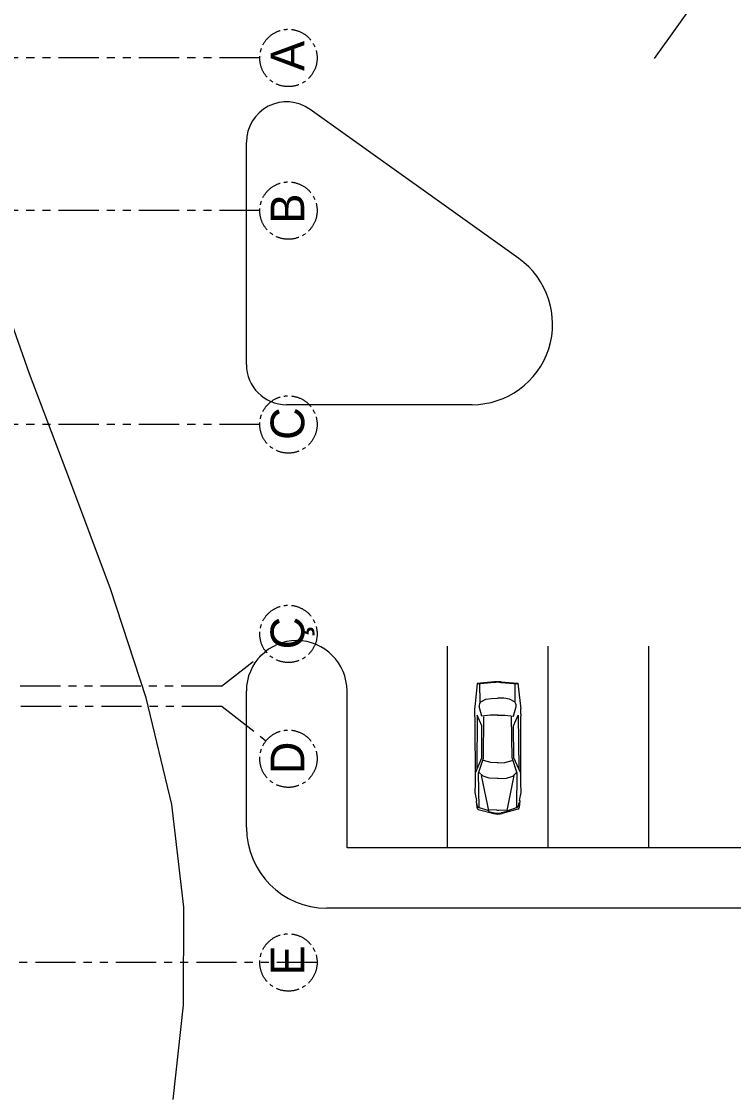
# Model space of a CAD drawing. Header units: millimetres. Extents: x -5316 to 10114, y -10026 to 11025.
# Drawn here: x 5927 to 7696, y 1816 to 4483 of the extents above; entities that cross this region are included whole.
import ezdxf

# ---------------------------------------------------------------- set-up
doc = ezdxf.new("R2010")
doc.units = ezdxf.units.MM
doc.linetypes.add('CENTER2', pattern=[28.575, 19.05, -3.175, 3.175, -3.175])
doc.linetypes.add('PHANTOM', pattern=[2.5, 1.25, -0.25, 0.25, -0.25, 0.25, -0.25])
doc.layers.get('0').update_dxf_attribs({"lineweight": 0})
for name, color, linetype, lineweight in [('1m', 12, 'Continuous', 0), ('AKS', 31, 'CENTER2', 5), ('YOLLAR', 6, 'Continuous', 5)]:
    doc.layers.add(name, color=color, linetype=linetype, lineweight=lineweight)
doc.styles.get("Standard").update_dxf_attribs({"font": 'arial.ttf'})

msp = doc.modelspace()

# ---------------------------------------------------------------- linework, layer by layer
at = {"lineweight": 9}
for p, q in [((7059.5, 2839.2), (7054.6, 2788.9)), ((7059.5, 2839.2), (7054.6, 2788.9)), ((7101.6, 2843), (7059.5, 2839.2)), ((7101.6, 2843), (7059.5, 2839.2)), ((7101.6, 2841.5), (7059.6, 2837.7)), ((7101.6, 2841.5), (7059.6, 2837.7)), ((7066.6, 2792.5), (7066.3, 2838.1)), ((7066.6, 2792.5), (7066.3, 2838.1)), ((7118.5, 2843), (7160.6, 2839.5)), ((7118.5, 2843), (7160.6, 2839.5)), ((7118.5, 2841.5), (7160.6, 2838)), ((7118.5, 2841.5), (7160.6, 2838)), ((7153.8, 2792.8), (7153.8, 2838.3)), ((7153.8, 2792.8), (7153.8, 2838.3)), ((7160.6, 2839.5), (7165.8, 2789.3)), ((7160.6, 2839.5), (7165.8, 2789.3)), ((7080.8, 2799.7), (7094.7, 2802.1)), ((7080.8, 2799.7), (7094.7, 2802.1)), ((7094.7, 2802.1), (7109.7, 2802.7)), ((7094.7, 2802.1), (7109.7, 2802.7)), ((7125.6, 2802.2), (7110.6, 2802.7)), ((7125.6, 2802.2), (7110.6, 2802.7)), ((7139.5, 2799.8), (7125.6, 2802.2)), ((7139.5, 2799.8), (7125.6, 2802.2)), ((7054.6, 2788.9), (7052.9, 2776.3)), ((7054.6, 2788.9), (7052.9, 2776.3)), ((7071.2, 2757.7), (7064.4, 2781.8)), ((7071.2, 2757.7), (7064.4, 2781.8)), ((7065.7, 2789.9), (7067.9, 2793.2)), ((7065.7, 2789.9), (7067.9, 2793.2)), ((7066.6, 2792.5), (7080.8, 2799.7)), ((7066.6, 2792.5), (7080.8, 2799.7)), ((7153.8, 2792.8), (7139.5, 2799.8)), ((7153.8, 2792.8), (7139.5, 2799.8)), ((7149.4, 2757.9), (7156, 2782)), ((7149.4, 2757.9), (7156, 2782)), ((7154.7, 2790.1), (7152.5, 2793.4)), ((7154.7, 2790.1), (7152.5, 2793.4)), ((7165.8, 2789.3), (7167.6, 2776.6)), ((7165.8, 2789.3), (7167.6, 2776.6)), ((7052.6, 2762.2), (7053.7, 2751.6)), ((7052.6, 2762.2), (7053.7, 2751.6)), ((7053.7, 2751.6), (7054.6, 2591.9)), ((7053.7, 2751.6), (7054.6, 2591.9)), ((7059.4, 2760.4), (7058.6, 2626.4)), ((7059.4, 2760.4), (7058.6, 2626.4)), ((7071.1, 2733.6), (7059.4, 2760.4)), ((7071.1, 2733.6), (7059.4, 2760.4)), ((7091.5, 2760), (7071.2, 2757.7)), ((7091.5, 2760), (7071.2, 2757.7)), ((7074.9, 2654), (7076.1, 2755.9)), ((7074.9, 2654), (7076.1, 2755.9)), ((7110.9, 2760.3), (7091.5, 2760)), ((7110.9, 2760.3), (7091.5, 2760)), ((7109.7, 2760.3), (7129, 2760.1)), ((7109.7, 2760.3), (7129, 2760.1)), ((7129, 2760.1), (7149.4, 2757.9)), ((7129, 2760.1), (7149.4, 2757.9)), ((7146.2, 2654.2), (7144.5, 2756.1)), ((7146.2, 2654.2), (7144.5, 2756.1)), ((7149.6, 2733.8), (7161.2, 2760.6)), ((7149.6, 2733.8), (7161.2, 2760.6)), ((7161.2, 2760.6), (7162.7, 2626.7)), ((7161.2, 2760.6), (7162.7, 2626.7)), ((7167.9, 2762.5), (7166.9, 2751.9)), ((7167.9, 2762.5), (7166.9, 2751.9)), ((7166.9, 2751.9), (7166.9, 2592.2)), ((7166.9, 2751.9), (7166.9, 2592.2)), ((7070.6, 2654.2), (7071.1, 2733.6)), ((7070.6, 2654.2), (7071.1, 2733.6)), ((7150.6, 2654.4), (7149.6, 2733.8)), ((7150.6, 2654.4), (7149.6, 2733.8)), ((7054.8, 2617.5), (7070.6, 2654.2)), ((7054.8, 2617.5), (7070.6, 2654.2)), ((7062.6, 2616.1), (7074.9, 2654)), ((7062.6, 2616.1), (7074.9, 2654)), ((7093.4, 2642.8), (7074.8, 2647.7)), ((7093.4, 2642.8), (7074.8, 2647.7)), ((7111.5, 2642.2), (7093.4, 2642.8)), ((7111.5, 2642.2), (7093.4, 2642.8)), ((7109.8, 2642.2), (7127.8, 2642.9)), ((7109.8, 2642.2), (7127.8, 2642.9)), ((7127.8, 2642.9), (7146.3, 2647.9)), ((7127.8, 2642.9), (7146.3, 2647.9)), ((7158.8, 2616.3), (7146.2, 2654.2)), ((7158.8, 2616.3), (7146.2, 2654.2)), ((7166.6, 2617.9), (7150.6, 2654.4)), ((7166.6, 2617.9), (7150.6, 2654.4)), ((7064.1, 2531.2), (7062.6, 2616.1)), ((7064.1, 2531.2), (7062.6, 2616.1)), ((7073.8, 2608.7), (7063.5, 2618.6)), ((7073.8, 2608.7), (7063.5, 2618.6)), ((7147.6, 2608.9), (7157.9, 2618.9)), ((7147.6, 2608.9), (7157.9, 2618.9)), ((7157.7, 2531.5), (7158.8, 2616.3)), ((7157.7, 2531.5), (7158.8, 2616.3)), ((7054.6, 2591.9), (7053.7, 2568.2)), ((7054.6, 2591.9), (7053.7, 2568.2)), ((7088.7, 2519.1), (7070, 2610.4)), ((7088.7, 2519.1), (7070, 2610.4)), ((7088.9, 2604), (7073.8, 2608.7)), ((7088.9, 2604), (7073.8, 2608.7)), ((7111.8, 2602.8), (7088.9, 2604)), ((7111.8, 2602.8), (7088.9, 2604)), ((7109.7, 2602.8), (7132.5, 2604.1)), ((7109.7, 2602.8), (7132.5, 2604.1)), ((7132.5, 2604.1), (7147.6, 2608.9)), ((7132.5, 2604.1), (7147.6, 2608.9)), ((7133.2, 2519.2), (7151.4, 2610.6)), ((7133.2, 2519.2), (7151.4, 2610.6)), ((7166.9, 2592.2), (7168, 2568.6)), ((7166.9, 2592.2), (7168, 2568.6)), ((7053.7, 2568.2), (7057.8, 2548.4)), ((7053.7, 2568.2), (7057.8, 2548.4)), ((7168, 2568.6), (7163.9, 2548.7)), ((7168, 2568.6), (7163.9, 2548.7)), ((7058.3, 2548.3), (7056.5, 2547.9)), ((7058.3, 2548.3), (7056.5, 2547.9)), ((7056.5, 2547.9), (7058.2, 2530.8)), ((7056.5, 2547.9), (7058.2, 2530.8)), ((7060.4, 2533.6), (7057.4, 2544.4)), ((7060.4, 2533.6), (7057.4, 2544.4)), ((7161.4, 2533.9), (7164.4, 2544.7)), ((7161.4, 2533.9), (7164.4, 2544.7)), ((7163.5, 2548.6), (7165.3, 2548.2)), ((7163.5, 2548.6), (7165.3, 2548.2)), ((7165.3, 2548.2), (7163.6, 2531.1)), ((7165.3, 2548.2), (7163.6, 2531.1)), ((7061.9, 2526.5), (7100.5, 2516.1)), ((7061.9, 2526.5), (7100.5, 2516.1)), ((7088.1, 2522.5), (7062.5, 2531.4)), ((7088.1, 2522.5), (7062.5, 2531.4)), ((7108.5, 2524.1), (7087.4, 2525.4)), ((7108.5, 2524.1), (7087.4, 2525.4)), ((7088.4, 2520.8), (7102.7, 2517.7)), ((7088.4, 2520.8), (7102.7, 2517.7)), ((7113.4, 2524.1), (7134.4, 2525.5)), ((7113.4, 2524.1), (7134.4, 2525.5)), ((7133.5, 2520.9), (7119.2, 2517.8)), ((7133.5, 2520.9), (7119.2, 2517.8)), ((7160, 2526.8), (7121.4, 2516.1)), ((7160, 2526.8), (7121.4, 2516.1)), ((7133.7, 2522.7), (7159.3, 2531.7)), ((7133.7, 2522.7), (7159.3, 2531.7))]:
    msp.add_line(p, q, dxfattribs=at)
for centre, radius, start, end in [((7110.3, 2744.8), 98.6, 85.2194, 95.101), ((7110.3, 2744.8), 98.6, 85.2194, 95.101), ((7110.3, 2743.3), 98.6, 85.2194, 95.101), ((7110.3, 2743.3), 98.6, 85.2194, 95.101), ((7111.5, 2768.1), 59.2, 172.0886, 185.7859), ((7111.5, 2768.1), 59.2, 172.0886, 185.7859), ((7073.9, 2784.4), 9.86, 146.4243, 195.6908), ((7073.9, 2784.4), 9.86, 146.4243, 195.6908), ((7146.5, 2784.6), 9.86, 344.6296, 33.8961), ((7146.5, 2784.6), 9.86, 344.6296, 33.8961), ((7109, 2768.1), 59.2, 354.5345, 8.2318), ((7109, 2768.1), 59.2, 354.5345, 8.2318), ((7063.6, 2534.5), 3.29, 195.6464, 250.9496), ((7063.6, 2534.5), 3.29, 195.6464, 250.9496), ((7158.2, 2534.8), 3.29, 289.3708, 344.674), ((7158.2, 2534.8), 3.29, 289.3708, 344.674), ((7063.2, 2531.3), 4.93, 185.9704, 254.8217), ((7063.2, 2531.3), 4.93, 185.9704, 254.8217), ((7110.9, 2554.1), 39.4, 254.8217, 285.4987), ((7110.9, 2554.1), 39.4, 254.8217, 285.4987), ((7110.8, 2556.3), 39.4, 258.0655, 282.255), ((7110.8, 2556.3), 39.4, 258.0655, 282.255), ((7110.8, 2563.5), 39.4, 266.6337, 273.6867), ((7110.8, 2563.5), 39.4, 266.6337, 273.6867), ((7158.7, 2531.6), 4.93, 285.4987, 354.35), ((7158.7, 2531.6), 4.93, 285.4987, 354.35)]:
    msp.add_arc(centre, radius, start, end, dxfattribs=at)
at = {"layer": '1m', "color": 252, "lineweight": 0, "true_color": 0x939598}
msp.add_lwpolyline([(6304.2, 1806.1), (6329.3, 2040.3), (6330.2, 2283.9), (6300.5, 2538.3), (6236.7, 2803.3), (6148.2, 3073.9), (6047.3, 3344.1), (5946.7, 3607.5), (5858.6, 3857.9), (5795.7, 4089.1), (5770.3, 4294.9), (5795, 4469.1), (5878.1, 4607.3), (6012.3, 4712.7), (6185.8, 4790.6), (6387.3, 4845.8), (6605.1, 4883.6), (6827.6, 4909), (7043.5, 4927.2), (7241, 4943.2), (7411.9, 4960.5), (7561, 4975.6), (7696.4, 4983.5)], dxfattribs=at)
at = {"layer": 'AKS', "linetype": 'PHANTOM', "ltscale": 80}
for p, q in [((6519.1, 4392.2), (5113.9, 4392.2)), ((6519.1, 4013.2), (5113.9, 4013.2)), ((6519.1, 3482.2), (5113.9, 3482.2)), ((6423.7, 2832.2), (6534.2, 2918.4)), ((6423.7, 2832.2), (5113.9, 2832.2)), ((6425.6, 2782.2), (3563.9, 2782.2)), ((6425.6, 2782.2), (6534.4, 2696.3)), ((6661.6, 2146.3), (4210.6, 2146.3))]:
    msp.add_line(p, q, dxfattribs=at)
at = {"layer": 'AKS', "ltscale": 3}
for centre in [(6590.4, 4392.2), (6590.4, 4013.2), (6590.4, 3482.2), (6590.4, 2962.2), (6590.4, 2652.2), (6590.4, 2146.3)]:
    msp.add_circle(centre, 71.2, dxfattribs=at)
at = {"layer": 'YOLLAR'}
for p, q in [((7500, 4390.6), (7790.5, 4797.5)), ((7500, 4390.6), (7790.5, 4797.5)), ((7162.9, 3894.1), (6644, 4264.6)), ((7162.9, 3894.1), (6644, 4264.6)), ((6485.9, 3631.3), (6485.9, 4183.2)), ((6485.9, 3631.3), (6485.9, 4183.2)), ((7046.6, 3531.3), (6585.9, 3531.3)), ((7046.6, 3531.3), (6585.9, 3531.3)), ((6985.9, 2431.3), (6985.9, 2931.3)), ((6985.9, 2431.3), (6985.9, 2931.3)), ((7235.9, 2431.3), (7235.9, 2931.3)), ((7235.9, 2431.3), (7235.9, 2931.3)), ((7485.9, 2431.3), (7485.9, 2931.3)), ((7485.9, 2431.3), (7485.9, 2931.3)), ((6485.9, 2481.3), (6485.9, 2820.5)), ((6485.9, 2481.3), (6485.9, 2820.5)), ((6735.9, 2431.3), (6735.9, 2820.5)), ((6735.9, 2431.3), (6735.9, 2820.5))]:
    msp.add_line(p, q, dxfattribs=at)
for points in [[(4535.3, 7122.1), (9402.1, 3646.7, -0.242245), (9485.9, 3483.9), (9485.9, 2431.3), (6735.9, 2431.3)], [(4535.3, 7122.1), (9402.1, 3646.7, -0.242245), (9485.9, 3483.9), (9485.9, 2431.3), (6735.9, 2431.3)], [(10113.9, 2732.4, 0.015593), (9584.1, 2326.4, -0.172947), (9457.5, 2281.3), (6685.9, 2281.3)], [(10113.9, 2732.4, 0.015593), (9584.1, 2326.4, -0.172947), (9457.5, 2281.3), (6685.9, 2281.3)]]:
    msp.add_lwpolyline(points, format="xyb", dxfattribs=at)
for centre, radius, start, end in [((6585.9, 4183.2), 100, 54.4692, 180), ((6585.9, 4183.2), 100, 54.4692, 180), ((7046.6, 3731.3), 200, 270, 54.4692), ((7046.6, 3731.3), 200, 270, 54.4692), ((6585.9, 3631.3), 100, 180, 270), ((6585.9, 3631.3), 100, 180, 270), ((6610.9, 2820.5), 125, 0, 180), ((6610.9, 2820.5), 125, 0, 180), ((6685.9, 2481.3), 200, 180, 270), ((6685.9, 2481.3), 200, 180, 270)]:
    msp.add_arc(centre, radius, start, end, dxfattribs=at)

# ---------------------------------------------------------------- texts
at = {"layer": 'AKS', "lineweight": -2, "ltscale": 3, "char_height": 83.623, "attachment_point": 3, "rotation": 90}
for s, insert in [('{\\fGoldman|b0|i0|c162|p2;A}', (6546.1, 4434.6)), ('{\\fGoldman|b0|i0|c162|p2;B}', (6546.1, 4055.6)), ('{\\fGoldman|b0|i0|c162|p2;C}', (6546.1, 3524.6)), ('{\\fGoldman|b0|i0|c162|p2;Ç}', (6546.1, 3004.6)), ('{\\fGoldman|b0|i0|c162|p2;D}', (6546.1, 2694.6)), ('{\\fGoldman|b0|i0|c162|p2;E}', (6546.1, 2188.7))]:
    msp.add_mtext_dynamic_manual_height_columns(s, width=115.045, gutter_width=12.5, heights=[91.9], dxfattribs=dict(at, insert=insert))

doc.saveas('drawing.dxf')
